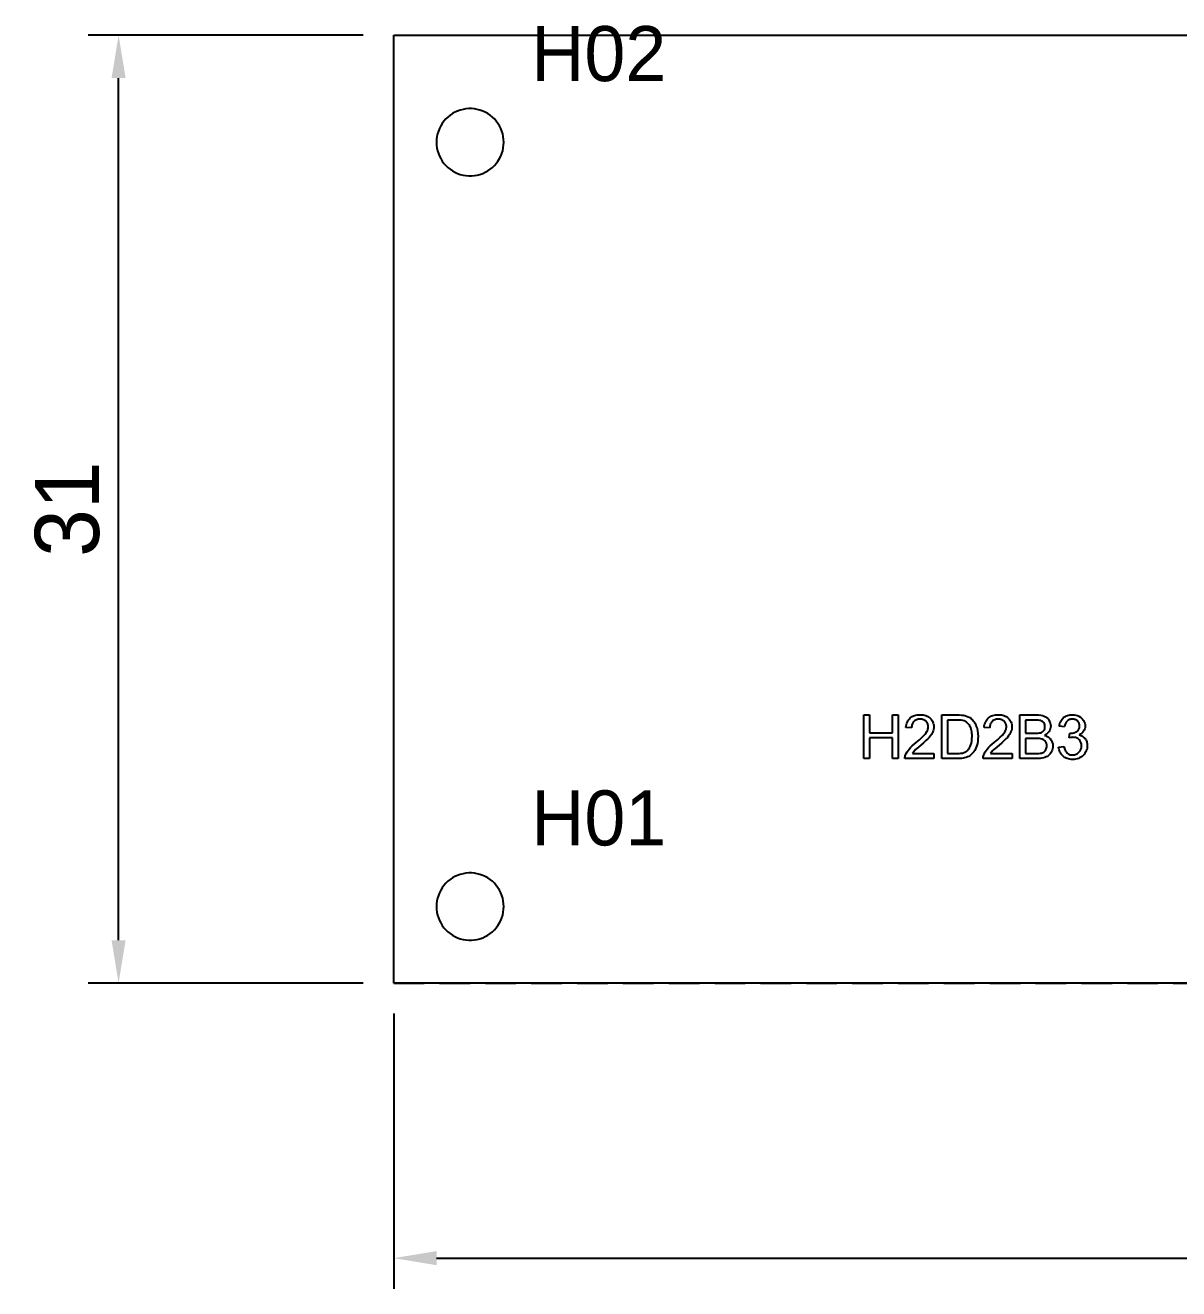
# Model space of a CAD drawing. Header units: millimetres. Extents: x -108 to 216, y -81 to 45.
# Drawn here: x -12.05 to 25.68, y -81 to -39.67 of the extents above; entities that cross this region are included whole.
import ezdxf

# ---------------------------------------------------------------- set-up
doc = ezdxf.new("R2010")
doc.units = ezdxf.units.MM
doc.linetypes.add('DASHED', pattern=[1.5, 1, -0.5])
for name, color, linetype in [('ANNOTATION', 7, 'Continuous'), ('DIMENSION', 3, 'Continuous'), ('HIDDEN', 8, 'DASHED'), ('VISIBLE', 7, 'Continuous')]:
    doc.layers.add(name, color=color, linetype=linetype)
doc.dimstyles.get("Standard").update_dxf_attribs({"dimtxt": 2.5, "dimasz": 2.5, "dimexe": 1.25, "dimexo": 0.625, "dimtad": 1, "dimcen": 2.5, "dimazin": 3, "dimtfac": 1, "dimtmove": 0, "dimatfit": 3})

msp = doc.modelspace()

# ---------------------------------------------------------------- linework, layer by layer
at = {"layer": 'HIDDEN'}
for points in [[(0, -71), (0, -40)], [(0, -40), (38, -40)], [(3.6, -43.5), (3.59604, -43.40671), (3.58418, -43.3141), (3.56451, -43.22282), (3.53717, -43.13355), (3.50235, -43.04691), (3.46032, -42.96354), (3.41136, -42.88403), (3.35584, -42.80896), (3.29415, -42.73887), (3.22674, -42.67426), (3.1541, -42.6156), (3.07674, -42.56332), (2.99522, -42.51778), (2.91014, -42.47932), (2.82211, -42.44822), (2.73175, -42.42469), (2.63972, -42.40891), (2.54669, -42.40099), (2.45331, -42.40099), (2.36028, -42.40891), (2.26825, -42.42469), (2.1779, -42.44822), (2.08986, -42.47932), (2.00478, -42.51778), (1.92326, -42.56332), (1.8459, -42.6156), (1.77326, -42.67426), (1.70585, -42.73887), (1.64416, -42.80896), (1.58864, -42.88403), (1.53968, -42.96354), (1.49765, -43.04691), (1.46283, -43.13355), (1.43549, -43.22282), (1.41582, -43.3141), (1.40396, -43.40671), (1.4, -43.5), (1.40396, -43.59329), (1.41582, -43.6859), (1.43549, -43.77718), (1.46283, -43.86645), (1.49765, -43.95309), (1.53968, -44.03646), (1.58864, -44.11597), (1.64416, -44.19104), (1.70585, -44.26113), (1.77326, -44.32574), (1.8459, -44.3844), (1.92326, -44.43668), (2.00478, -44.48222), (2.08986, -44.52068), (2.1779, -44.55178), (2.26825, -44.57531), (2.36028, -44.59109), (2.45331, -44.59901), (2.54669, -44.59901), (2.63972, -44.59109), (2.73175, -44.57531), (2.82211, -44.55178), (2.91014, -44.52068), (2.99522, -44.48222), (3.07674, -44.43668), (3.1541, -44.3844), (3.22674, -44.32574), (3.29415, -44.26113), (3.35584, -44.19104), (3.41136, -44.11597), (3.46032, -44.03646), (3.50235, -43.95309), (3.53717, -43.86645), (3.56451, -43.77718), (3.58418, -43.6859), (3.59604, -43.59329), (3.6, -43.5)], [(15.38037, -62.229), (15.56982, -62.229)], [(15.38037, -63.66064), (15.38037, -62.229)], [(15.56982, -62.229), (15.56982, -62.81689)], [(16.31396, -62.229), (16.50342, -62.229)], [(16.31396, -62.81689), (16.31396, -62.229)], [(16.50342, -62.229), (16.50342, -63.66064)], [(16.7583, -62.63721), (16.76454, -62.58817), (16.77399, -62.54214), (16.78664, -62.49912), (16.80249, -62.45911), (16.82155, -62.4221), (16.84381, -62.38809), (16.86928, -62.35709), (16.89795, -62.3291)], [(16.89795, -62.3291), (16.92952, -62.30427), (16.96368, -62.28275), (17.00044, -62.26453), (17.0398, -62.24963), (17.08174, -62.23804), (17.12628, -62.22977), (17.17342, -62.2248), (17.22314, -62.22314)], [(17.21924, -62.36865), (17.18829, -62.36984), (17.15894, -62.37341), (17.13116, -62.37936), (17.10498, -62.3877), (17.08038, -62.39841), (17.05737, -62.4115), (17.03595, -62.42697), (17.01611, -62.44482)], [(17.41406, -62.44043), (17.39468, -62.42361), (17.37387, -62.40903), (17.35165, -62.39669), (17.328, -62.3866), (17.30294, -62.37875), (17.27646, -62.37314), (17.24856, -62.36977), (17.21924, -62.36865)], [(17.22314, -62.22314), (17.27332, -62.22493), (17.3208, -62.23029), (17.3656, -62.23921), (17.40771, -62.25171), (17.44714, -62.26778), (17.48389, -62.28741), (17.51794, -62.31062), (17.54932, -62.3374)], [(17.54932, -62.3374), (17.57747, -62.36682), (17.60187, -62.39795), (17.62251, -62.43079), (17.6394, -62.46533), (17.65254, -62.50159), (17.66193, -62.53955), (17.66756, -62.57922), (17.66943, -62.62061)], [(17.93115, -62.229), (18.42432, -62.229)], [(17.93115, -63.66064), (17.93115, -62.229)], [(18.12061, -62.39795), (18.12061, -63.4917)], [(18.42139, -62.39795), (18.12061, -62.39795)], [(18.6665, -62.42725), (18.62262, -62.41443), (18.56714, -62.40527), (18.50006, -62.39978), (18.42139, -62.39795)], [(18.42432, -62.229), (18.50287, -62.23029), (18.57153, -62.23413), (18.63031, -62.24054), (18.6792, -62.24951)], [(18.6792, -62.24951), (18.73846, -62.26654), (18.79321, -62.28931), (18.84344, -62.31781), (18.88916, -62.35205)], [(18.88916, -62.35205), (18.91659, -62.37681), (18.94223, -62.40323), (18.96609, -62.43131), (18.98816, -62.46106), (19.00845, -62.49247), (19.02695, -62.52554), (19.04366, -62.56028), (19.05859, -62.59668)], [(19.31494, -62.63721), (19.32118, -62.58817), (19.33063, -62.54214), (19.34328, -62.49912), (19.35913, -62.45911), (19.37819, -62.4221), (19.40045, -62.38809), (19.42592, -62.35709), (19.45459, -62.3291)], [(19.45459, -62.3291), (19.48616, -62.30427), (19.52032, -62.28275), (19.55708, -62.26453), (19.59644, -62.24963), (19.63838, -62.23804), (19.68292, -62.22977), (19.73006, -62.2248), (19.77979, -62.22314)], [(19.77588, -62.36865), (19.74493, -62.36984), (19.71558, -62.37341), (19.68781, -62.37936), (19.66162, -62.3877), (19.63702, -62.39841), (19.61401, -62.4115), (19.59259, -62.42697), (19.57275, -62.44482)], [(19.9707, -62.44043), (19.95132, -62.42361), (19.93051, -62.40903), (19.90829, -62.39669), (19.88464, -62.3866), (19.85958, -62.37875), (19.8331, -62.37314), (19.8052, -62.36977), (19.77588, -62.36865)], [(19.77979, -62.22314), (19.82996, -62.22493), (19.87744, -62.23029), (19.92224, -62.23921), (19.96436, -62.25171), (20.00378, -62.26778), (20.04053, -62.28741), (20.07459, -62.31062), (20.10596, -62.3374)], [(20.10596, -62.3374), (20.13411, -62.36682), (20.15851, -62.39795), (20.17915, -62.43079), (20.19605, -62.46533), (20.20918, -62.50159), (20.21857, -62.53955), (20.2242, -62.57922), (20.22607, -62.62061)], [(20.47998, -62.229), (21.01709, -62.229)], [(20.47998, -63.66064), (20.47998, -62.229)], [(20.66943, -62.39795), (20.66943, -62.83057)], [(20.95557, -62.39795), (20.66943, -62.39795)], [(21.17334, -62.41797), (21.13593, -62.40921), (21.08716, -62.40295), (21.02704, -62.3992), (20.95557, -62.39795)], [(21.01709, -62.229), (21.09506, -62.23172), (21.16492, -62.23987), (21.22665, -62.25345), (21.28027, -62.27246)], [(21.28027, -62.27246), (21.32715, -62.29712), (21.36865, -62.32764), (21.40479, -62.36401), (21.43555, -62.40625)], [(21.76904, -62.59424), (21.77838, -62.55129), (21.79028, -62.51083), (21.80475, -62.47286), (21.82178, -62.43738), (21.84137, -62.40438), (21.86353, -62.37387), (21.88824, -62.34585), (21.91553, -62.32031)], [(21.91553, -62.32031), (21.94496, -62.29754), (21.97614, -62.2778), (22.00905, -62.2611), (22.0437, -62.24744), (22.08009, -62.23681), (22.11823, -62.22922), (22.1581, -62.22466), (22.19971, -62.22314)], [(22.20361, -62.36768), (22.17851, -62.36868), (22.15448, -62.3717), (22.13152, -62.37674), (22.10962, -62.38379), (22.08879, -62.39285), (22.06903, -62.40393), (22.05034, -62.41702), (22.03271, -62.43213)], [(22.19971, -62.22314), (22.25714, -62.22629), (22.31226, -62.23572), (22.36505, -62.25143), (22.41553, -62.27344)], [(22.37256, -62.43115), (22.35561, -62.41628), (22.33746, -62.40338), (22.31813, -62.39247), (22.29761, -62.38355), (22.27589, -62.3766), (22.25299, -62.37164), (22.2289, -62.36867), (22.20361, -62.36768)], [(22.41553, -62.27344), (22.46194, -62.30087), (22.50256, -62.33289), (22.53738, -62.36948), (22.56641, -62.41064)], [(16.93896, -62.65576), (16.7583, -62.63721)], [(17.01611, -62.44482), (16.99825, -62.46478), (16.98273, -62.48657), (16.96956, -62.51019), (16.95874, -62.53564), (16.95027, -62.56293), (16.94415, -62.59204), (16.94038, -62.62299), (16.93896, -62.65576)], [(17.40674, -62.82813), (17.44263, -62.77298), (17.45673, -62.74598), (17.46826, -62.71936), (17.47723, -62.69312), (17.48364, -62.66727), (17.48749, -62.64179), (17.48877, -62.6167)], [(17.48877, -62.6167), (17.4876, -62.59109), (17.4841, -62.5665), (17.47826, -62.54293), (17.47009, -62.52039), (17.45959, -62.49886), (17.44675, -62.47836), (17.43157, -62.45889), (17.41406, -62.44043)], [(17.63428, -62.78955), (17.6138, -62.8316), (17.58752, -62.87476), (17.55545, -62.91901), (17.51758, -62.96436)], [(17.66943, -62.62061), (17.66724, -62.66339), (17.66064, -62.70581), (17.64966, -62.74786), (17.63428, -62.78955)], [(18.8457, -62.58887), (18.82677, -62.55996), (18.80685, -62.53354), (18.78594, -62.50961), (18.76404, -62.48816), (18.74114, -62.4692), (18.71725, -62.45273), (18.69238, -62.43874), (18.6665, -62.42725)], [(18.91943, -62.93408), (18.91828, -62.87955), (18.91483, -62.82828), (18.90907, -62.78025), (18.901, -62.73547), (18.89063, -62.69395), (18.87796, -62.65567), (18.86298, -62.62064), (18.8457, -62.58887)], [(19.05859, -62.59668), (19.07175, -62.63457), (19.08316, -62.6738), (19.10071, -62.75623), (19.11124, -62.84396), (19.11475, -62.93701)], [(19.49561, -62.65576), (19.31494, -62.63721)], [(19.57275, -62.44482), (19.55489, -62.46478), (19.53937, -62.48657), (19.5262, -62.51019), (19.51538, -62.53564), (19.50691, -62.56293), (19.50079, -62.59204), (19.49702, -62.62299), (19.49561, -62.65576)], [(19.96338, -62.82813), (19.99927, -62.77298), (20.01337, -62.74598), (20.0249, -62.71936), (20.03387, -62.69312), (20.04028, -62.66727), (20.04413, -62.64179), (20.04541, -62.6167)], [(20.04541, -62.6167), (20.04424, -62.59109), (20.04074, -62.5665), (20.0349, -62.54293), (20.02673, -62.52039), (20.01623, -62.49886), (20.00339, -62.47836), (19.98821, -62.45889), (19.9707, -62.44043)], [(20.19092, -62.78955), (20.17044, -62.8316), (20.14417, -62.87476), (20.11209, -62.91901), (20.07422, -62.96436)], [(20.22607, -62.62061), (20.22388, -62.66339), (20.21729, -62.70581), (20.2063, -62.74786), (20.19092, -62.78955)], [(20.979, -62.83057), (21.03754, -62.82953), (21.08716, -62.82642), (21.12787, -62.82123), (21.15967, -62.81396)], [(21.15967, -62.81396), (21.19357, -62.80145), (21.22302, -62.7854), (21.24802, -62.76581), (21.26855, -62.74268)], [(21.271, -62.49219), (21.25208, -62.46722), (21.22949, -62.44653), (21.20325, -62.43011), (21.17334, -62.41797)], [(21.26855, -62.74268), (21.28458, -62.71619), (21.29602, -62.68652), (21.30289, -62.65369), (21.30518, -62.61768)], [(21.30518, -62.61768), (21.30304, -62.5831), (21.29663, -62.55066), (21.28595, -62.52036), (21.271, -62.49219)], [(21.44189, -62.76807), (21.41382, -62.80664), (21.37939, -62.84131), (21.33862, -62.87207), (21.2915, -62.89893)], [(21.43555, -62.40625), (21.46011, -62.45193), (21.47766, -62.49866), (21.48819, -62.54642), (21.4917, -62.59521)], [(21.4917, -62.59521), (21.48859, -62.64044), (21.47925, -62.68433), (21.46368, -62.72687), (21.44189, -62.76807)], [(21.94482, -62.62549), (21.76904, -62.59424)], [(22.03271, -62.43213), (22.01639, -62.44925), (22.00159, -62.46838), (21.98831, -62.48953), (21.97656, -62.5127), (21.96634, -62.53787), (21.95764, -62.56506), (21.94482, -62.62549)], [(22.146, -62.83057), (22.20074, -62.8269), (22.25269, -62.81592), (22.30182, -62.79761), (22.34814, -62.77197)], [(22.34814, -62.77197), (22.3692, -62.75633), (22.38745, -62.73871), (22.40289, -62.7191), (22.41553, -62.69751), (22.42535, -62.67394), (22.43237, -62.64838), (22.43658, -62.62083), (22.43799, -62.59131)], [(22.43799, -62.59131), (22.43697, -62.56766), (22.4339, -62.54504), (22.42879, -62.52347), (22.42163, -62.50293), (22.41243, -62.48343), (22.40118, -62.46497), (22.38789, -62.44754), (22.37256, -62.43115)], [(22.56885, -62.76416), (22.54095, -62.80029), (22.50708, -62.83252), (22.46722, -62.86084), (22.42139, -62.88525)], [(22.56641, -62.41064), (22.58926, -62.45477), (22.60559, -62.50024), (22.61539, -62.54706), (22.61865, -62.59521)], [(22.61865, -62.59521), (22.61554, -62.64056), (22.6062, -62.68384), (22.59064, -62.72504), (22.56885, -62.76416)], [(15.56982, -62.81689), (16.31396, -62.81689)], [(15.56982, -62.98584), (15.56982, -63.66064)], [(16.31396, -62.98584), (15.56982, -62.98584)], [(16.31396, -63.66064), (16.31396, -62.98584)], [(16.86133, -63.34814), (16.90555, -63.29944), (16.95862, -63.24707), (17.02054, -63.19104), (17.09131, -63.13135)], [(17.24658, -63.21631), (17.1167, -63.32776), (17.073, -63.36746), (17.04346, -63.39648)], [(17.09131, -63.13135), (17.19855, -63.04062), (17.28687, -62.95984), (17.35626, -62.88901), (17.38387, -62.85732), (17.40674, -62.82813)], [(17.51758, -62.96436), (17.47006, -63.01453), (17.40906, -63.07324), (17.33456, -63.1405), (17.24658, -63.21631)], [(18.77686, -63.39111), (18.80869, -63.35452), (18.83679, -63.31213), (18.86118, -63.26395), (18.88184, -63.20996)], [(18.88184, -63.20996), (18.89829, -63.15006), (18.91003, -63.08411), (18.91708, -63.01212), (18.91943, -62.93408)], [(19.07666, -63.22607), (19.05627, -63.28635), (19.0332, -63.34119), (19.00745, -63.39059), (18.979, -63.43457)], [(19.11475, -62.93701), (19.11237, -63.01624), (19.10522, -63.09082), (19.09332, -63.16077), (19.07666, -63.22607)], [(19.41797, -63.34814), (19.46219, -63.29944), (19.51526, -63.24707), (19.57718, -63.19104), (19.64795, -63.13135)], [(19.80322, -63.21631), (19.67334, -63.32776), (19.62964, -63.36746), (19.6001, -63.39648)], [(19.64795, -63.13135), (19.75519, -63.04062), (19.84351, -62.95984), (19.9129, -62.88901), (19.94051, -62.85732), (19.96338, -62.82813)], [(20.07422, -62.96436), (20.0267, -63.01453), (19.9657, -63.07324), (19.8912, -63.1405), (19.80322, -63.21631)], [(20.66943, -62.83057), (20.979, -62.83057)], [(20.66943, -62.99951), (20.66943, -63.4917)], [(21.00049, -62.99951), (20.66943, -62.99951)], [(21.20996, -63.02344), (21.16959, -63.01297), (21.12122, -63.00549), (21.06485, -63.00101), (21.00049, -62.99951)], [(21.32373, -63.10645), (21.30124, -63.0791), (21.27478, -63.05615), (21.24435, -63.0376), (21.20996, -63.02344)], [(21.2915, -62.89893), (21.32304, -62.90929), (21.35269, -62.92133), (21.38047, -62.93504), (21.40637, -62.95044), (21.4304, -62.96751), (21.45255, -62.98627), (21.47282, -63.0067), (21.49121, -63.02881)], [(21.36475, -63.24561), (21.36218, -63.20688), (21.35449, -63.17078), (21.34167, -63.1373), (21.32373, -63.10645)], [(21.49121, -63.02881), (21.50758, -63.05228), (21.52176, -63.07678), (21.53376, -63.10233), (21.54358, -63.12891), (21.55122, -63.15652), (21.55667, -63.18518), (21.55994, -63.21487), (21.56104, -63.24561)], [(22.09814, -62.98291), (22.11768, -62.82861)], [(22.22217, -62.96338), (22.19574, -62.9646), (22.16626, -62.96826), (22.09814, -62.98291)], [(22.11768, -62.82861), (22.146, -62.83057)], [(22.42334, -63.04199), (22.40289, -63.02357), (22.3811, -63.0076), (22.35797, -62.99409), (22.3335, -62.98303), (22.30768, -62.97443), (22.28052, -62.96829), (22.25201, -62.96461), (22.22217, -62.96338)], [(22.42139, -62.88525), (22.45224, -62.89356), (22.48132, -62.90384), (22.50864, -62.91608), (22.53418, -62.9303), (22.55795, -62.94648), (22.57996, -62.96463), (22.60019, -62.98475), (22.61865, -63.00684)], [(22.50244, -63.2417), (22.50121, -63.21209), (22.4975, -63.18381), (22.49132, -63.15685), (22.48267, -63.13123), (22.47154, -63.10693), (22.45795, -63.08395), (22.44188, -63.06231), (22.42334, -63.04199)], [(22.61865, -63.00684), (22.63513, -63.03063), (22.64941, -63.05588), (22.6615, -63.08257), (22.67139, -63.11072), (22.67908, -63.14031), (22.68457, -63.17136), (22.68787, -63.20385), (22.68896, -63.23779)], [(16.7251, -63.66064), (16.72565, -63.62921), (16.72925, -63.59839), (16.7359, -63.56818), (16.74561, -63.53857)], [(16.74561, -63.53857), (16.76639, -63.49042), (16.7926, -63.44263), (16.82425, -63.3952), (16.86133, -63.34814)], [(17.04346, -63.39648), (17.00244, -63.44397), (16.96924, -63.4917)], [(16.96924, -63.4917), (17.67139, -63.4917)], [(17.67139, -63.4917), (17.67139, -63.66064)], [(18.12061, -63.4917), (18.42627, -63.4917)], [(18.42627, -63.4917), (18.49326, -63.49005), (18.55261, -63.48511), (18.60434, -63.47687), (18.64844, -63.46533)], [(18.67773, -63.63623), (18.62582, -63.64691), (18.57019, -63.65454), (18.51083, -63.65912), (18.44775, -63.66064)], [(18.64844, -63.46533), (18.68668, -63.45081), (18.72083, -63.43359), (18.75089, -63.4137), (18.77686, -63.39111)], [(18.84863, -63.56445), (18.8114, -63.5867), (18.77051, -63.60608), (18.72595, -63.62259), (18.67773, -63.63623)], [(18.979, -63.43457), (18.94852, -63.47363), (18.91663, -63.5083), (18.88333, -63.53857), (18.84863, -63.56445)], [(19.28174, -63.66064), (19.28229, -63.62921), (19.28589, -63.59839), (19.29254, -63.56818), (19.30225, -63.53857)], [(19.30225, -63.53857), (19.32303, -63.49042), (19.34924, -63.44263), (19.38089, -63.3952), (19.41797, -63.34814)], [(19.6001, -63.39648), (19.55908, -63.44397), (19.52588, -63.4917)], [(19.52588, -63.4917), (20.22803, -63.4917)], [(20.22803, -63.4917), (20.22803, -63.66064)], [(20.66943, -63.4917), (21.02588, -63.4917)], [(21.02588, -63.4917), (21.104, -63.48999), (21.15479, -63.48486)], [(21.25684, -63.63672), (21.20706, -63.64719), (21.15198, -63.65466), (21.09158, -63.65915), (21.02588, -63.66064)], [(21.15479, -63.48486), (21.18616, -63.47803), (21.21484, -63.46924), (21.24084, -63.4585), (21.26416, -63.4458)], [(21.41357, -63.56592), (21.38034, -63.58792), (21.34314, -63.60706), (21.30197, -63.62332), (21.25684, -63.63672)], [(21.26416, -63.4458), (21.28516, -63.43057), (21.3042, -63.41223), (21.32129, -63.39078), (21.33643, -63.36621)], [(21.33643, -63.36621), (21.34882, -63.33908), (21.35767, -63.30994), (21.36298, -63.27878), (21.36475, -63.24561)], [(21.51855, -63.43262), (21.49606, -63.47336), (21.47107, -63.50916), (21.44357, -63.54001), (21.41357, -63.56592)], [(21.56104, -63.24561), (21.55838, -63.29501), (21.55042, -63.34265), (21.53714, -63.38852), (21.51855, -63.43262)], [(21.75146, -63.28271), (21.92725, -63.25928)], [(21.89355, -63.57373), (21.8641, -63.54462), (21.83798, -63.51343), (21.81521, -63.48016), (21.79578, -63.44482), (21.77969, -63.40741), (21.76694, -63.36792), (21.75753, -63.32636), (21.75146, -63.28271)], [(22.20654, -63.68604), (22.16042, -63.68428), (22.1163, -63.67902), (22.07418, -63.67024), (22.03406, -63.65796), (21.99593, -63.64217), (21.95981, -63.62286), (21.92568, -63.60005), (21.89355, -63.57373)], [(21.92725, -63.25928), (21.94504, -63.32877), (21.95593, -63.3596), (21.96814, -63.38782), (21.98168, -63.41343), (21.99655, -63.43643), (22.01275, -63.45683), (22.03027, -63.47461)], [(22.03027, -63.47461), (22.04896, -63.49006), (22.06863, -63.50345), (22.0893, -63.51478), (22.11096, -63.52405), (22.13361, -63.53126), (22.15726, -63.53641), (22.18189, -63.5395), (22.20752, -63.54053)], [(22.55225, -63.55566), (22.51694, -63.58622), (22.47937, -63.6127), (22.43954, -63.63511), (22.39746, -63.65344), (22.35312, -63.6677), (22.30652, -63.67789), (22.25766, -63.684), (22.20654, -63.68604)], [(22.20752, -63.54053), (22.23792, -63.53918), (22.26712, -63.53516), (22.29511, -63.52844), (22.3219, -63.51904), (22.34748, -63.50696), (22.37186, -63.49219), (22.39503, -63.47473), (22.41699, -63.45459)], [(22.41699, -63.45459), (22.43702, -63.43246), (22.45438, -63.40906), (22.46906, -63.38437), (22.48108, -63.3584), (22.49043, -63.33115), (22.4971, -63.30261), (22.50111, -63.2728), (22.50244, -63.2417)], [(22.68896, -63.23779), (22.68683, -63.28378), (22.68042, -63.32797), (22.66974, -63.37038), (22.65479, -63.41101), (22.63556, -63.44985), (22.61206, -63.48691), (22.58429, -63.52218), (22.55225, -63.55566)], [(15.56982, -63.66064), (15.38037, -63.66064)], [(16.50342, -63.66064), (16.31396, -63.66064)], [(17.67139, -63.66064), (16.7251, -63.66064)], [(18.44775, -63.66064), (17.93115, -63.66064)], [(20.22803, -63.66064), (19.28174, -63.66064)], [(21.02588, -63.66064), (20.47998, -63.66064)], [(3.6, -68.5), (3.59604, -68.40671), (3.58418, -68.3141), (3.56451, -68.22282), (3.53717, -68.13355), (3.50235, -68.04691), (3.46032, -67.96354), (3.41136, -67.88403), (3.35584, -67.80896), (3.29415, -67.73887), (3.22674, -67.67426), (3.1541, -67.6156), (3.07674, -67.56332), (2.99522, -67.51778), (2.91014, -67.47932), (2.82211, -67.44822), (2.73175, -67.42469), (2.63972, -67.40891), (2.54669, -67.40099), (2.45331, -67.40099), (2.36028, -67.40891), (2.26825, -67.42469), (2.1779, -67.44822), (2.08986, -67.47932), (2.00478, -67.51778), (1.92326, -67.56332), (1.8459, -67.6156), (1.77326, -67.67426), (1.70585, -67.73887), (1.64416, -67.80896), (1.58864, -67.88403), (1.53968, -67.96354), (1.49765, -68.04691), (1.46283, -68.13355), (1.43549, -68.22282), (1.41582, -68.3141), (1.40396, -68.40671), (1.4, -68.5), (1.40396, -68.59329), (1.41582, -68.6859), (1.43549, -68.77718), (1.46283, -68.86645), (1.49765, -68.95309), (1.53968, -69.03646), (1.58864, -69.11597), (1.64416, -69.19104), (1.70585, -69.26113), (1.77326, -69.32574), (1.8459, -69.3844), (1.92326, -69.43668), (2.00478, -69.48222), (2.08986, -69.52068), (2.1779, -69.55178), (2.26825, -69.57531), (2.36028, -69.59109), (2.45331, -69.59901), (2.54669, -69.59901), (2.63972, -69.59109), (2.73175, -69.57531), (2.82211, -69.55178), (2.91014, -69.52068), (2.99522, -69.48222), (3.07674, -69.43668), (3.1541, -69.3844), (3.22674, -69.32574), (3.29415, -69.26113), (3.35584, -69.19104), (3.41136, -69.11597), (3.46032, -69.03646), (3.50235, -68.95309), (3.53717, -68.86645), (3.56451, -68.77718), (3.58418, -68.6859), (3.59604, -68.59329), (3.6, -68.5)], [(0, -71), (60.6, -71)]]:
    msp.add_lwpolyline(points, dxfattribs=at)
at = {"layer": 'VISIBLE'}
for points in [[(0, -71), (0, -40)], [(0, -40), (38, -40)], [(3.6, -43.5), (3.59604, -43.40671), (3.58418, -43.3141), (3.56451, -43.22282), (3.53717, -43.13355), (3.50235, -43.04691), (3.46032, -42.96354), (3.41136, -42.88403), (3.35584, -42.80896), (3.29415, -42.73887), (3.22674, -42.67426), (3.1541, -42.6156), (3.07674, -42.56332), (2.99522, -42.51778), (2.91014, -42.47932), (2.82211, -42.44822), (2.73175, -42.42469), (2.63972, -42.40891), (2.54669, -42.40099), (2.45331, -42.40099), (2.36028, -42.40891), (2.26825, -42.42469), (2.1779, -42.44822), (2.08986, -42.47932), (2.00478, -42.51778), (1.92326, -42.56332), (1.8459, -42.6156), (1.77326, -42.67426), (1.70585, -42.73887), (1.64416, -42.80896), (1.58864, -42.88403), (1.53968, -42.96354), (1.49765, -43.04691), (1.46283, -43.13355), (1.43549, -43.22282), (1.41582, -43.3141), (1.40396, -43.40671), (1.4, -43.5), (1.40396, -43.59329), (1.41582, -43.6859), (1.43549, -43.77718), (1.46283, -43.86645), (1.49765, -43.95309), (1.53968, -44.03646), (1.58864, -44.11597), (1.64416, -44.19104), (1.70585, -44.26113), (1.77326, -44.32574), (1.8459, -44.3844), (1.92326, -44.43668), (2.00478, -44.48222), (2.08986, -44.52068), (2.1779, -44.55178), (2.26825, -44.57531), (2.36028, -44.59109), (2.45331, -44.59901), (2.54669, -44.59901), (2.63972, -44.59109), (2.73175, -44.57531), (2.82211, -44.55178), (2.91014, -44.52068), (2.99522, -44.48222), (3.07674, -44.43668), (3.1541, -44.3844), (3.22674, -44.32574), (3.29415, -44.26113), (3.35584, -44.19104), (3.41136, -44.11597), (3.46032, -44.03646), (3.50235, -43.95309), (3.53717, -43.86645), (3.56451, -43.77718), (3.58418, -43.6859), (3.59604, -43.59329), (3.6, -43.5)], [(15.38037, -63.66064), (15.38037, -62.229)], [(15.38037, -62.229), (15.56982, -62.229)], [(15.56982, -62.229), (15.56982, -62.81689)], [(16.31396, -62.81689), (16.31396, -62.229)], [(16.31396, -62.229), (16.50342, -62.229)], [(16.50342, -62.229), (16.50342, -63.66064)], [(16.7583, -62.63721), (16.76454, -62.58817), (16.77399, -62.54214), (16.78664, -62.49912), (16.80249, -62.45911), (16.82155, -62.4221), (16.84381, -62.38809), (16.86928, -62.35709), (16.89795, -62.3291)], [(16.89795, -62.3291), (16.92952, -62.30427), (16.96368, -62.28275), (17.00044, -62.26453), (17.0398, -62.24963), (17.08174, -62.23804), (17.12628, -62.22977), (17.17342, -62.2248), (17.22314, -62.22314)], [(17.21924, -62.36865), (17.18829, -62.36984), (17.15894, -62.37341), (17.13116, -62.37936), (17.10498, -62.3877), (17.08038, -62.39841), (17.05737, -62.4115), (17.03595, -62.42697), (17.01611, -62.44482)], [(17.41406, -62.44043), (17.39468, -62.42361), (17.37387, -62.40903), (17.35165, -62.39669), (17.328, -62.3866), (17.30294, -62.37875), (17.27646, -62.37314), (17.24856, -62.36977), (17.21924, -62.36865)], [(17.22314, -62.22314), (17.27332, -62.22493), (17.3208, -62.23029), (17.3656, -62.23921), (17.40771, -62.25171), (17.44714, -62.26778), (17.48389, -62.28741), (17.51794, -62.31062), (17.54932, -62.3374)], [(17.54932, -62.3374), (17.57747, -62.36682), (17.60187, -62.39795), (17.62251, -62.43079), (17.6394, -62.46533), (17.65254, -62.50159), (17.66193, -62.53955), (17.66756, -62.57922), (17.66943, -62.62061)], [(17.93115, -63.66064), (17.93115, -62.229)], [(17.93115, -62.229), (18.42432, -62.229)], [(18.12061, -62.39795), (18.12061, -63.4917)], [(18.42139, -62.39795), (18.12061, -62.39795)], [(18.6665, -62.42725), (18.62262, -62.41443), (18.56714, -62.40527), (18.50006, -62.39978), (18.42139, -62.39795)], [(18.42432, -62.229), (18.50287, -62.23029), (18.57153, -62.23413), (18.63031, -62.24054), (18.6792, -62.24951)], [(18.6792, -62.24951), (18.73846, -62.26654), (18.79321, -62.28931), (18.84344, -62.31781), (18.88916, -62.35205)], [(18.88916, -62.35205), (18.91659, -62.37681), (18.94223, -62.40323), (18.96609, -62.43131), (18.98816, -62.46106), (19.00845, -62.49247), (19.02695, -62.52554), (19.04366, -62.56028), (19.05859, -62.59668)], [(19.31494, -62.63721), (19.32118, -62.58817), (19.33063, -62.54214), (19.34328, -62.49912), (19.35913, -62.45911), (19.37819, -62.4221), (19.40045, -62.38809), (19.42592, -62.35709), (19.45459, -62.3291)], [(19.45459, -62.3291), (19.48616, -62.30427), (19.52032, -62.28275), (19.55708, -62.26453), (19.59644, -62.24963), (19.63838, -62.23804), (19.68292, -62.22977), (19.73006, -62.2248), (19.77979, -62.22314)], [(19.77588, -62.36865), (19.74493, -62.36984), (19.71558, -62.37341), (19.68781, -62.37936), (19.66162, -62.3877), (19.63702, -62.39841), (19.61401, -62.4115), (19.59259, -62.42697), (19.57275, -62.44482)], [(19.9707, -62.44043), (19.95132, -62.42361), (19.93051, -62.40903), (19.90829, -62.39669), (19.88464, -62.3866), (19.85958, -62.37875), (19.8331, -62.37314), (19.8052, -62.36977), (19.77588, -62.36865)], [(19.77979, -62.22314), (19.82996, -62.22493), (19.87744, -62.23029), (19.92224, -62.23921), (19.96436, -62.25171), (20.00378, -62.26778), (20.04053, -62.28741), (20.07459, -62.31062), (20.10596, -62.3374)], [(20.10596, -62.3374), (20.13411, -62.36682), (20.15851, -62.39795), (20.17915, -62.43079), (20.19605, -62.46533), (20.20918, -62.50159), (20.21857, -62.53955), (20.2242, -62.57922), (20.22607, -62.62061)], [(20.47998, -63.66064), (20.47998, -62.229)], [(20.47998, -62.229), (21.01709, -62.229)], [(20.66943, -62.39795), (20.66943, -62.83057)], [(20.95557, -62.39795), (20.66943, -62.39795)], [(21.17334, -62.41797), (21.13593, -62.40921), (21.08716, -62.40295), (21.02704, -62.3992), (20.95557, -62.39795)], [(21.01709, -62.229), (21.09506, -62.23172), (21.16492, -62.23987), (21.22665, -62.25345), (21.28027, -62.27246)], [(21.28027, -62.27246), (21.32715, -62.29712), (21.36865, -62.32764), (21.40479, -62.36401), (21.43555, -62.40625)], [(21.76904, -62.59424), (21.77838, -62.55129), (21.79028, -62.51083), (21.80475, -62.47286), (21.82178, -62.43738), (21.84137, -62.40438), (21.86353, -62.37387), (21.88824, -62.34585), (21.91553, -62.32031)], [(21.91553, -62.32031), (21.94496, -62.29754), (21.97614, -62.2778), (22.00905, -62.2611), (22.0437, -62.24744), (22.08009, -62.23681), (22.11823, -62.22922), (22.1581, -62.22466), (22.19971, -62.22314)], [(22.20361, -62.36768), (22.17851, -62.36868), (22.15448, -62.3717), (22.13152, -62.37674), (22.10962, -62.38379), (22.08879, -62.39285), (22.06903, -62.40393), (22.05034, -62.41702), (22.03271, -62.43213)], [(22.19971, -62.22314), (22.25714, -62.22629), (22.31226, -62.23572), (22.36505, -62.25143), (22.41553, -62.27344)], [(22.37256, -62.43115), (22.35561, -62.41628), (22.33746, -62.40338), (22.31813, -62.39247), (22.29761, -62.38355), (22.27589, -62.3766), (22.25299, -62.37164), (22.2289, -62.36867), (22.20361, -62.36768)], [(22.41553, -62.27344), (22.46194, -62.30087), (22.50256, -62.33289), (22.53738, -62.36948), (22.56641, -62.41064)], [(16.93896, -62.65576), (16.7583, -62.63721)], [(17.01611, -62.44482), (16.99825, -62.46478), (16.98273, -62.48657), (16.96956, -62.51019), (16.95874, -62.53564), (16.95027, -62.56293), (16.94415, -62.59204), (16.94038, -62.62299), (16.93896, -62.65576)], [(17.40674, -62.82813), (17.44263, -62.77298), (17.45673, -62.74598), (17.46826, -62.71936), (17.47723, -62.69312), (17.48364, -62.66727), (17.48749, -62.64179), (17.48877, -62.6167)], [(17.48877, -62.6167), (17.4876, -62.59109), (17.4841, -62.5665), (17.47826, -62.54293), (17.47009, -62.52039), (17.45959, -62.49886), (17.44675, -62.47836), (17.43157, -62.45889), (17.41406, -62.44043)], [(17.63428, -62.78955), (17.6138, -62.8316), (17.58752, -62.87476), (17.55545, -62.91901), (17.51758, -62.96436)], [(17.66943, -62.62061), (17.66724, -62.66339), (17.66064, -62.70581), (17.64966, -62.74786), (17.63428, -62.78955)], [(18.8457, -62.58887), (18.82677, -62.55996), (18.80685, -62.53354), (18.78594, -62.50961), (18.76404, -62.48816), (18.74114, -62.4692), (18.71725, -62.45273), (18.69238, -62.43874), (18.6665, -62.42725)], [(18.91943, -62.93408), (18.91828, -62.87955), (18.91483, -62.82828), (18.90907, -62.78025), (18.901, -62.73547), (18.89063, -62.69395), (18.87796, -62.65567), (18.86298, -62.62064), (18.8457, -62.58887)], [(19.05859, -62.59668), (19.07175, -62.63457), (19.08316, -62.6738), (19.10071, -62.75623), (19.11124, -62.84396), (19.11475, -62.93701)], [(19.49561, -62.65576), (19.31494, -62.63721)], [(19.57275, -62.44482), (19.55489, -62.46478), (19.53937, -62.48657), (19.5262, -62.51019), (19.51538, -62.53564), (19.50691, -62.56293), (19.50079, -62.59204), (19.49702, -62.62299), (19.49561, -62.65576)], [(19.96338, -62.82813), (19.99927, -62.77298), (20.01337, -62.74598), (20.0249, -62.71936), (20.03387, -62.69312), (20.04028, -62.66727), (20.04413, -62.64179), (20.04541, -62.6167)], [(20.04541, -62.6167), (20.04424, -62.59109), (20.04074, -62.5665), (20.0349, -62.54293), (20.02673, -62.52039), (20.01623, -62.49886), (20.00339, -62.47836), (19.98821, -62.45889), (19.9707, -62.44043)], [(20.19092, -62.78955), (20.17044, -62.8316), (20.14417, -62.87476), (20.11209, -62.91901), (20.07422, -62.96436)], [(20.22607, -62.62061), (20.22388, -62.66339), (20.21729, -62.70581), (20.2063, -62.74786), (20.19092, -62.78955)], [(20.979, -62.83057), (21.03754, -62.82953), (21.08716, -62.82642), (21.12787, -62.82123), (21.15967, -62.81396)], [(21.15967, -62.81396), (21.19357, -62.80145), (21.22302, -62.7854), (21.24802, -62.76581), (21.26855, -62.74268)], [(21.271, -62.49219), (21.25208, -62.46722), (21.22949, -62.44653), (21.20325, -62.43011), (21.17334, -62.41797)], [(21.26855, -62.74268), (21.28458, -62.71619), (21.29602, -62.68652), (21.30289, -62.65369), (21.30518, -62.61768)], [(21.30518, -62.61768), (21.30304, -62.5831), (21.29663, -62.55066), (21.28595, -62.52036), (21.271, -62.49219)], [(21.44189, -62.76807), (21.41382, -62.80664), (21.37939, -62.84131), (21.33862, -62.87207), (21.2915, -62.89893)], [(21.43555, -62.40625), (21.46011, -62.45193), (21.47766, -62.49866), (21.48819, -62.54642), (21.4917, -62.59521)], [(21.4917, -62.59521), (21.48859, -62.64044), (21.47925, -62.68433), (21.46368, -62.72687), (21.44189, -62.76807)], [(21.94482, -62.62549), (21.76904, -62.59424)], [(22.03271, -62.43213), (22.01639, -62.44925), (22.00159, -62.46838), (21.98831, -62.48953), (21.97656, -62.5127), (21.96634, -62.53787), (21.95764, -62.56506), (21.94482, -62.62549)], [(22.146, -62.83057), (22.20074, -62.8269), (22.25269, -62.81592), (22.30182, -62.79761), (22.34814, -62.77197)], [(22.34814, -62.77197), (22.3692, -62.75633), (22.38745, -62.73871), (22.40289, -62.7191), (22.41553, -62.69751), (22.42535, -62.67394), (22.43237, -62.64838), (22.43658, -62.62083), (22.43799, -62.59131)], [(22.43799, -62.59131), (22.43697, -62.56766), (22.4339, -62.54504), (22.42879, -62.52347), (22.42163, -62.50293), (22.41243, -62.48343), (22.40118, -62.46497), (22.38789, -62.44754), (22.37256, -62.43115)], [(22.56885, -62.76416), (22.54095, -62.80029), (22.50708, -62.83252), (22.46722, -62.86084), (22.42139, -62.88525)], [(22.56641, -62.41064), (22.58926, -62.45477), (22.60559, -62.50024), (22.61539, -62.54706), (22.61865, -62.59521)], [(22.61865, -62.59521), (22.61554, -62.64056), (22.6062, -62.68384), (22.59064, -62.72504), (22.56885, -62.76416)], [(15.56982, -62.81689), (16.31396, -62.81689)], [(15.56982, -62.98584), (15.56982, -63.66064)], [(16.31396, -62.98584), (15.56982, -62.98584)], [(16.31396, -63.66064), (16.31396, -62.98584)], [(16.86133, -63.34814), (16.90555, -63.29944), (16.95862, -63.24707), (17.02054, -63.19104), (17.09131, -63.13135)], [(17.24658, -63.21631), (17.1167, -63.32776), (17.073, -63.36746), (17.04346, -63.39648)], [(17.09131, -63.13135), (17.19855, -63.04062), (17.28687, -62.95984), (17.35626, -62.88901), (17.38387, -62.85732), (17.40674, -62.82813)], [(17.51758, -62.96436), (17.47006, -63.01453), (17.40906, -63.07324), (17.33456, -63.1405), (17.24658, -63.21631)], [(18.77686, -63.39111), (18.80869, -63.35452), (18.83679, -63.31213), (18.86118, -63.26395), (18.88184, -63.20996)], [(18.88184, -63.20996), (18.89829, -63.15006), (18.91003, -63.08411), (18.91708, -63.01212), (18.91943, -62.93408)], [(19.07666, -63.22607), (19.05627, -63.28635), (19.0332, -63.34119), (19.00745, -63.39059), (18.979, -63.43457)], [(19.11475, -62.93701), (19.11237, -63.01624), (19.10522, -63.09082), (19.09332, -63.16077), (19.07666, -63.22607)], [(19.41797, -63.34814), (19.46219, -63.29944), (19.51526, -63.24707), (19.57718, -63.19104), (19.64795, -63.13135)], [(19.80322, -63.21631), (19.67334, -63.32776), (19.62964, -63.36746), (19.6001, -63.39648)], [(19.64795, -63.13135), (19.75519, -63.04062), (19.84351, -62.95984), (19.9129, -62.88901), (19.94051, -62.85732), (19.96338, -62.82813)], [(20.07422, -62.96436), (20.0267, -63.01453), (19.9657, -63.07324), (19.8912, -63.1405), (19.80322, -63.21631)], [(20.66943, -62.83057), (20.979, -62.83057)], [(20.66943, -62.99951), (20.66943, -63.4917)], [(21.00049, -62.99951), (20.66943, -62.99951)], [(21.20996, -63.02344), (21.16959, -63.01297), (21.12122, -63.00549), (21.06485, -63.00101), (21.00049, -62.99951)], [(21.32373, -63.10645), (21.30124, -63.0791), (21.27478, -63.05615), (21.24435, -63.0376), (21.20996, -63.02344)], [(21.2915, -62.89893), (21.32304, -62.90929), (21.35269, -62.92133), (21.38047, -62.93504), (21.40637, -62.95044), (21.4304, -62.96751), (21.45255, -62.98627), (21.47282, -63.0067), (21.49121, -63.02881)], [(21.36475, -63.24561), (21.36218, -63.20688), (21.35449, -63.17078), (21.34167, -63.1373), (21.32373, -63.10645)], [(21.49121, -63.02881), (21.50758, -63.05228), (21.52176, -63.07678), (21.53376, -63.10233), (21.54358, -63.12891), (21.55122, -63.15652), (21.55667, -63.18518), (21.55994, -63.21487), (21.56104, -63.24561)], [(22.09814, -62.98291), (22.11768, -62.82861)], [(22.22217, -62.96338), (22.19574, -62.9646), (22.16626, -62.96826), (22.09814, -62.98291)], [(22.11768, -62.82861), (22.146, -62.83057)], [(22.42334, -63.04199), (22.40289, -63.02357), (22.3811, -63.0076), (22.35797, -62.99409), (22.3335, -62.98303), (22.30768, -62.97443), (22.28052, -62.96829), (22.25201, -62.96461), (22.22217, -62.96338)], [(22.42139, -62.88525), (22.45224, -62.89356), (22.48132, -62.90384), (22.50864, -62.91608), (22.53418, -62.9303), (22.55795, -62.94648), (22.57996, -62.96463), (22.60019, -62.98475), (22.61865, -63.00684)], [(22.50244, -63.2417), (22.50121, -63.21209), (22.4975, -63.18381), (22.49132, -63.15685), (22.48267, -63.13123), (22.47154, -63.10693), (22.45795, -63.08395), (22.44188, -63.06231), (22.42334, -63.04199)], [(22.61865, -63.00684), (22.63513, -63.03063), (22.64941, -63.05588), (22.6615, -63.08257), (22.67139, -63.11072), (22.67908, -63.14031), (22.68457, -63.17136), (22.68787, -63.20385), (22.68896, -63.23779)], [(16.7251, -63.66064), (16.72565, -63.62921), (16.72925, -63.59839), (16.7359, -63.56818), (16.74561, -63.53857)], [(16.74561, -63.53857), (16.76639, -63.49042), (16.7926, -63.44263), (16.82425, -63.3952), (16.86133, -63.34814)], [(17.04346, -63.39648), (17.00244, -63.44397), (16.96924, -63.4917)], [(16.96924, -63.4917), (17.67139, -63.4917)], [(17.67139, -63.4917), (17.67139, -63.66064)], [(18.12061, -63.4917), (18.42627, -63.4917)], [(18.42627, -63.4917), (18.49326, -63.49005), (18.55261, -63.48511), (18.60434, -63.47687), (18.64844, -63.46533)], [(18.67773, -63.63623), (18.62582, -63.64691), (18.57019, -63.65454), (18.51083, -63.65912), (18.44775, -63.66064)], [(18.64844, -63.46533), (18.68668, -63.45081), (18.72083, -63.43359), (18.75089, -63.4137), (18.77686, -63.39111)], [(18.84863, -63.56445), (18.8114, -63.5867), (18.77051, -63.60608), (18.72595, -63.62259), (18.67773, -63.63623)], [(18.979, -63.43457), (18.94852, -63.47363), (18.91663, -63.5083), (18.88333, -63.53857), (18.84863, -63.56445)], [(19.28174, -63.66064), (19.28229, -63.62921), (19.28589, -63.59839), (19.29254, -63.56818), (19.30225, -63.53857)], [(19.30225, -63.53857), (19.32303, -63.49042), (19.34924, -63.44263), (19.38089, -63.3952), (19.41797, -63.34814)], [(19.6001, -63.39648), (19.55908, -63.44397), (19.52588, -63.4917)], [(19.52588, -63.4917), (20.22803, -63.4917)], [(20.22803, -63.4917), (20.22803, -63.66064)], [(20.66943, -63.4917), (21.02588, -63.4917)], [(21.02588, -63.4917), (21.104, -63.48999), (21.15479, -63.48486)], [(21.25684, -63.63672), (21.20706, -63.64719), (21.15198, -63.65466), (21.09158, -63.65915), (21.02588, -63.66064)], [(21.15479, -63.48486), (21.18616, -63.47803), (21.21484, -63.46924), (21.24084, -63.4585), (21.26416, -63.4458)], [(21.41357, -63.56592), (21.38034, -63.58792), (21.34314, -63.60706), (21.30197, -63.62332), (21.25684, -63.63672)], [(21.26416, -63.4458), (21.28516, -63.43057), (21.3042, -63.41223), (21.32129, -63.39078), (21.33643, -63.36621)], [(21.33643, -63.36621), (21.34882, -63.33908), (21.35767, -63.30994), (21.36298, -63.27878), (21.36475, -63.24561)], [(21.51855, -63.43262), (21.49606, -63.47336), (21.47107, -63.50916), (21.44357, -63.54001), (21.41357, -63.56592)], [(21.56104, -63.24561), (21.55838, -63.29501), (21.55042, -63.34265), (21.53714, -63.38852), (21.51855, -63.43262)], [(21.75146, -63.28271), (21.92725, -63.25928)], [(21.89355, -63.57373), (21.8641, -63.54462), (21.83798, -63.51343), (21.81521, -63.48016), (21.79578, -63.44482), (21.77969, -63.40741), (21.76694, -63.36792), (21.75753, -63.32636), (21.75146, -63.28271)], [(22.20654, -63.68604), (22.16042, -63.68428), (22.1163, -63.67902), (22.07418, -63.67024), (22.03406, -63.65796), (21.99593, -63.64217), (21.95981, -63.62286), (21.92568, -63.60005), (21.89355, -63.57373)], [(21.92725, -63.25928), (21.94504, -63.32877), (21.95593, -63.3596), (21.96814, -63.38782), (21.98168, -63.41343), (21.99655, -63.43643), (22.01275, -63.45683), (22.03027, -63.47461)], [(22.03027, -63.47461), (22.04896, -63.49006), (22.06863, -63.50345), (22.0893, -63.51478), (22.11096, -63.52405), (22.13361, -63.53126), (22.15726, -63.53641), (22.18189, -63.5395), (22.20752, -63.54053)], [(22.55225, -63.55566), (22.51694, -63.58622), (22.47937, -63.6127), (22.43954, -63.63511), (22.39746, -63.65344), (22.35312, -63.6677), (22.30652, -63.67789), (22.25766, -63.684), (22.20654, -63.68604)], [(22.20752, -63.54053), (22.23792, -63.53918), (22.26712, -63.53516), (22.29511, -63.52844), (22.3219, -63.51904), (22.34748, -63.50696), (22.37186, -63.49219), (22.39503, -63.47473), (22.41699, -63.45459)], [(22.41699, -63.45459), (22.43702, -63.43246), (22.45438, -63.40906), (22.46906, -63.38437), (22.48108, -63.3584), (22.49043, -63.33115), (22.4971, -63.30261), (22.50111, -63.2728), (22.50244, -63.2417)], [(22.68896, -63.23779), (22.68683, -63.28378), (22.68042, -63.32797), (22.66974, -63.37038), (22.65479, -63.41101), (22.63556, -63.44985), (22.61206, -63.48691), (22.58429, -63.52218), (22.55225, -63.55566)], [(15.56982, -63.66064), (15.38037, -63.66064)], [(16.50342, -63.66064), (16.31396, -63.66064)], [(17.67139, -63.66064), (16.7251, -63.66064)], [(18.44775, -63.66064), (17.93115, -63.66064)], [(20.22803, -63.66064), (19.28174, -63.66064)], [(21.02588, -63.66064), (20.47998, -63.66064)], [(3.6, -68.5), (3.59604, -68.40671), (3.58418, -68.3141), (3.56451, -68.22282), (3.53717, -68.13355), (3.50235, -68.04691), (3.46032, -67.96354), (3.41136, -67.88403), (3.35584, -67.80896), (3.29415, -67.73887), (3.22674, -67.67426), (3.1541, -67.6156), (3.07674, -67.56332), (2.99522, -67.51778), (2.91014, -67.47932), (2.82211, -67.44822), (2.73175, -67.42469), (2.63972, -67.40891), (2.54669, -67.40099), (2.45331, -67.40099), (2.36028, -67.40891), (2.26825, -67.42469), (2.1779, -67.44822), (2.08986, -67.47932), (2.00478, -67.51778), (1.92326, -67.56332), (1.8459, -67.6156), (1.77326, -67.67426), (1.70585, -67.73887), (1.64416, -67.80896), (1.58864, -67.88403), (1.53968, -67.96354), (1.49765, -68.04691), (1.46283, -68.13355), (1.43549, -68.22282), (1.41582, -68.3141), (1.40396, -68.40671), (1.4, -68.5), (1.40396, -68.59329), (1.41582, -68.6859), (1.43549, -68.77718), (1.46283, -68.86645), (1.49765, -68.95309), (1.53968, -69.03646), (1.58864, -69.11597), (1.64416, -69.19104), (1.70585, -69.26113), (1.77326, -69.32574), (1.8459, -69.3844), (1.92326, -69.43668), (2.00478, -69.48222), (2.08986, -69.52068), (2.1779, -69.55178), (2.26825, -69.57531), (2.36028, -69.59109), (2.45331, -69.59901), (2.54669, -69.59901), (2.63972, -69.59109), (2.73175, -69.57531), (2.82211, -69.55178), (2.91014, -69.52068), (2.99522, -69.48222), (3.07674, -69.43668), (3.1541, -69.3844), (3.22674, -69.32574), (3.29415, -69.26113), (3.35584, -69.19104), (3.41136, -69.11597), (3.46032, -69.03646), (3.50235, -68.95309), (3.53717, -68.86645), (3.56451, -68.77718), (3.58418, -68.6859), (3.59604, -68.59329), (3.6, -68.5)], [(38, -71), (0, -71)]]:
    msp.add_lwpolyline(points, dxfattribs=at)

# ---------------------------------------------------------------- texts
at = {"layer": 'ANNOTATION'}
for s, p in [('H02', (4.5, -41.5)), ('H01', (4.5, -66.5))]:
    msp.add_text(s, height=1.8, dxfattribs=at).set_placement(p)

# ---------------------------------------------------------------- dimensions: what is measured, and where the dimension line sits
at = {"layer": 'DIMENSION'}
msp.add_linear_dim(base=(-9, -71), p1=(0, -71), p2=(0, -40), angle=90, dimstyle='Standard', override={"dimtxt": 2.1, "dimasz": 1.4, "dimexe": 1, "dimexo": 1, "dimtad": 1, "dimdec": 4, "dimdsep": 46, "dimclrd": 3, "dimclre": 3, "dimclrt": 7}, dxfattribs=at).render()
msp.add_linear_dim(base=(0, -80), p1=(0, -71), p2=(60.6, -71), dimstyle='Standard', override={"dimtxt": 2.1, "dimasz": 1.4, "dimexe": 1, "dimexo": 1, "dimtad": 1, "dimdec": 4, "dimdsep": 46, "dimclrd": 3, "dimclre": 3, "dimclrt": 7}, dxfattribs=at).render()

doc.saveas('drawing.dxf')
